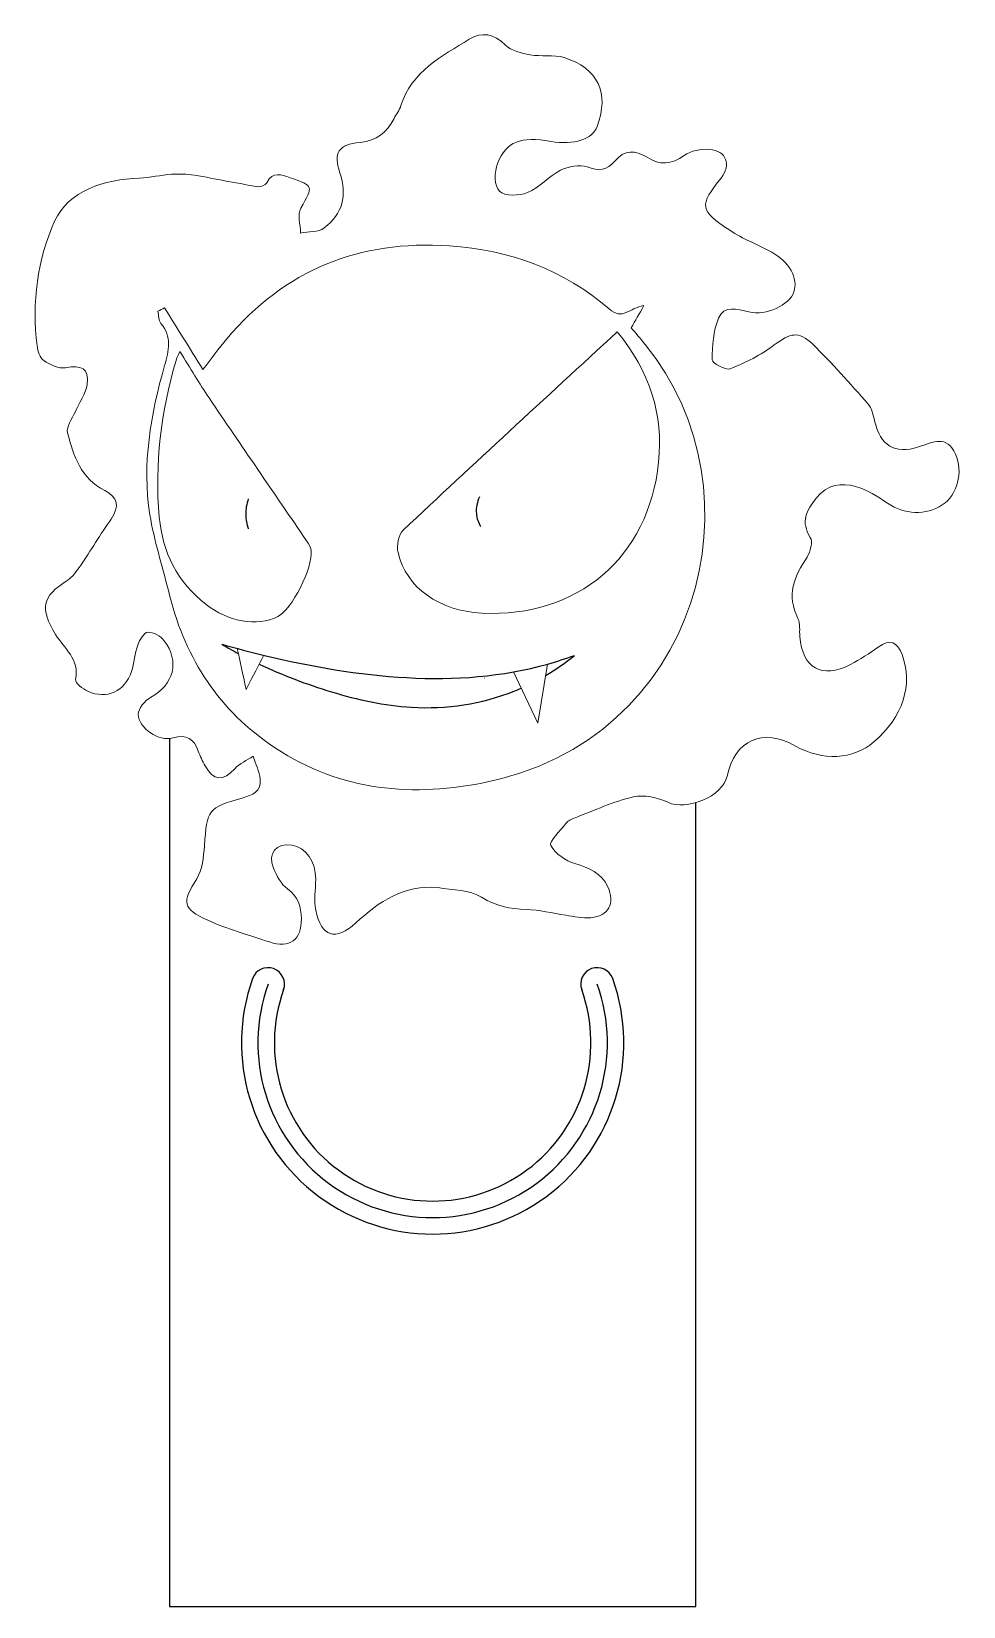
# Model space of a CAD drawing. Header units: inches. Extents: x -0.52 to 3.02, y 0 to 5.98.
import ezdxf

# ---------------------------------------------------------------- set-up
doc = ezdxf.new("R2010")
doc.units = ezdxf.units.IN
doc.header["$LTSCALE"] = 0.03937
doc.header["$MEASUREMENT"] = 0
doc.layers.add('Default', color=18, linetype='Continuous', true_color=0x000000)
doc.layers.add('Layer 1', color=18, linetype='Continuous', true_color=0x000000)

msp = doc.modelspace()

# ---------------------------------------------------------------- linework, layer by layer
at = {"layer": 'Default'}
msp.add_lwpolyline([(0, 3.2973), (0, 0), (2, 0), (2, 3.0538)], dxfattribs=at)
for centre, radius, start, end in [((0.375, 2.3644), 0.0625, 340.34618, 160.34618), ((1.625, 2.3644), 0.0625, 19.65382, 199.65382), ((1, 2.1412), 0.7262, 160.34618, 19.65382), ((1, 2.1412), 0.6637, 160.34618, 19.65382), ((1, 2.1412), 0.6012, 160.34618, 19.65382)]:
    msp.add_arc(centre, radius, start, end, dxfattribs=at)
for points, knots in [([(0.3, 4.2074), (0.2933, 4.1884), (0.2864, 4.1497), (0.2939, 4.1114), (0.3, 4.0942)], [0, 0, 0, 0, 0.0604185, 0.1149672, 0.1149672, 0.1149672, 0.1149672]), ([(1.178, 4.2154), (1.1691, 4.1958), (1.1603, 4.1555), (1.1735, 4.1173), (1.182, 4.1022)], [0, 0, 0, 0, 0.0646773, 0.1168218, 0.1168218, 0.1168218, 0.1168218]), ([(0.199, 3.6559), (0.2527, 3.6399), (0.6529, 3.5363), (1.1302, 3.4782), (1.5055, 3.6009), (1.5388, 3.6128)], [0, 0, 0, 0, 0.168343, 1.24501, 1.351055, 1.351055, 1.351055, 1.351055]), ([(0.3414, 3.5801), (0.4299, 3.5381), (0.6191, 3.4663), (0.9455, 3.393), (1.1965, 3.4296), (1.3272, 3.4846), (1.336, 3.4885)], [0.161261, 0.161261, 0.161261, 0.161261, 0.454728, 0.764026, 1.15852, 1.187134, 1.187134, 1.187134, 1.187134])]:
    msp.add_open_spline(points, degree=3, knots=knots, dxfattribs=at)
for points in [[(0.199, 3.6559), (0.2197, 3.6435), (0.2407, 3.6317), (0.262, 3.6202)], [(1.4293, 3.5366), (1.4676, 3.5594), (1.5042, 3.585), (1.5388, 3.6128)]]:
    msp.add_open_spline(points, degree=3, dxfattribs=at)
at = {"layer": 'Layer 1', "lineweight": 0}
for p, q in [((1.3066, 3.5502), (1.399, 3.3557)), ((1.399, 3.3557), (1.4365, 3.5799))]:
    msp.add_line(p, q, dxfattribs=at)
for points, knots in [([(1.02, 2.7314), (0.8908, 2.7414), (0.7963, 2.6783), (0.7087, 2.5973), (0.6323, 2.5268), (0.5762, 2.5433), (0.5564, 2.6452), (0.549, 2.6829), (0.555, 2.7232), (0.5558, 2.7624), (0.557, 2.8286), (0.5181, 2.8855), (0.4659, 2.8927), (0.4056, 2.9009), (0.3718, 2.8611), (0.3954, 2.8049), (0.4076, 2.7759), (0.4242, 2.7436), (0.4485, 2.7261), (0.4899, 2.6962), (0.5008, 2.6583), (0.5015, 2.6127), (0.5027, 2.5319), (0.4572, 2.4984), (0.3802, 2.5244), (0.3018, 2.5508), (0.2213, 2.573), (0.1462, 2.6068), (0.0481, 2.651), (0.0483, 2.6751), (0.104, 2.7642), (0.1256, 2.7988), (0.1298, 2.8471), (0.1331, 2.8899), (0.1434, 3.0274), (0.1462, 3.0343), (0.2766, 3.0711), (0.3155, 3.0821), (0.35, 3.0963), (0.3454, 3.1426), (0.3424, 3.1723), (0.3277, 3.2008), (0.3182, 3.2298), (0.2946, 3.2142), (0.2667, 3.2025), (0.2483, 3.1821), (0.205, 3.1343), (0.1671, 3.1361), (0.1362, 3.1933), (0.1263, 3.2116), (0.1166, 3.2302), (0.1096, 3.2498), (0.0929, 3.2962), (0.0669, 3.315), (0.0143, 3.2999), (-0.0397, 3.2844), (-0.1163, 3.3354), (-0.1179, 3.3894), (-0.1186, 3.4107), (-0.0929, 3.4411), (-0.0713, 3.4533), (0.0171, 3.5029), (0.0411, 3.5894), (-0.0203, 3.6696), (-0.0335, 3.6867), (-0.0614, 3.702), (-0.0816, 3.701), (-0.0955, 3.7003), (-0.1128, 3.6716), (-0.1197, 3.6523), (-0.1312, 3.6199), (-0.1328, 3.5841), (-0.1438, 3.5515), (-0.1691, 3.4761), (-0.2378, 3.4447), (-0.3093, 3.4766), (-0.3286, 3.4852), (-0.3582, 3.5096), (-0.3558, 3.5213), (-0.3405, 3.5983), (-0.3993, 3.6398), (-0.4318, 3.6927), (-0.4931, 3.7923), (-0.4845, 3.8359), (-0.3881, 3.898), (-0.3679, 3.911), (-0.3519, 3.9326), (-0.338, 3.953), (-0.2981, 4.0116), (-0.2622, 4.0729), (-0.2212, 4.1307), (-0.1873, 4.1783), (-0.1974, 4.2148), (-0.245, 4.2391), (-0.3357, 4.2854), (-0.3644, 4.3712), (-0.3866, 4.4588), (-0.3923, 4.4813), (-0.3693, 4.5116), (-0.358, 4.5377), (-0.3428, 4.573), (-0.3172, 4.6063), (-0.3122, 4.6427), (-0.3038, 4.7032), (-0.3343, 4.7181), (-0.3943, 4.706), (-0.4196, 4.701), (-0.4532, 4.7177), (-0.4771, 4.7335), (-0.4915, 4.743), (-0.4992, 4.7691), (-0.5019, 4.7888), (-0.5235, 4.9527), (-0.5004, 5.1189), (-0.4358, 5.2624), (-0.3841, 5.3775), (-0.2477, 5.4219), (-0.1133, 5.4264), (-0.0726, 5.4278), (-0.0323, 5.438), (0.0084, 5.4408), (0.0372, 5.4428), (0.0669, 5.4421), (0.0953, 5.4373), (0.176, 5.4237), (0.2561, 5.4067), (0.3368, 5.3933), (0.3471, 5.3916), (0.3653, 5.4), (0.3699, 5.4089), (0.393, 5.4533), (0.4248, 5.4394), (0.4589, 5.4274), (0.5502, 5.3954), (0.547, 5.3977), (0.4995, 5.3122), (0.4859, 5.2878), (0.4979, 5.2492), (0.4982, 5.2171), (0.5286, 5.2232), (0.5656, 5.2203), (0.5881, 5.237), (0.6589, 5.2897), (0.6761, 5.361), (0.6475, 5.4466), (0.622, 5.5229), (0.6421, 5.5539), (0.7246, 5.562), (0.7878, 5.5682), (0.8264, 5.5999), (0.8535, 5.6528), (0.8619, 5.6693), (0.8745, 5.6843), (0.8798, 5.7016), (0.9205, 5.833), (1.0349, 5.8889), (1.1392, 5.9535), (1.1871, 5.9832), (1.2326, 5.9753), (1.2764, 5.9319), (1.2985, 5.9099), (1.3374, 5.9007), (1.3703, 5.8947), (1.4127, 5.8869), (1.4592, 5.8964), (1.4995, 5.884), (1.6285, 5.8443), (1.6717, 5.7495), (1.6254, 5.6227), (1.6075, 5.5738), (1.5365, 5.5509), (1.4488, 5.5657), (1.3349, 5.5849), (1.2812, 5.5668), (1.2465, 5.482), (1.2338, 5.4512), (1.2341, 5.3945), (1.2535, 5.3767), (1.2743, 5.3574), (1.3293, 5.3581), (1.3606, 5.3712), (1.4062, 5.3903), (1.4413, 5.4336), (1.4861, 5.4562), (1.5151, 5.4709), (1.5581, 5.4794), (1.5866, 5.4687), (1.6312, 5.4521), (1.6631, 5.4563), (1.6915, 5.4903), (1.7287, 5.5348), (1.769, 5.5331), (1.8143, 5.5052), (1.8625, 5.4755), (1.9066, 5.4762), (1.9553, 5.5119), (1.9802, 5.5302), (2.0199, 5.5379), (2.0518, 5.5354), (2.1158, 5.5305), (2.1353, 5.4757), (2.0954, 5.4264), (2.0115, 5.3225), (2.0131, 5.3032), (2.1283, 5.2279), (2.1783, 5.1953), (2.2352, 5.1733), (2.2881, 5.1449), (2.3542, 5.1095), (2.3894, 5.0447), (2.3721, 4.9939), (2.3549, 4.9434), (2.267, 4.9019), (2.2014, 4.9179), (2.1567, 4.9288), (2.1067, 4.9447), (2.0858, 4.8936), (2.066, 4.8454), (2.0616, 4.7889), (2.0616, 4.736), (2.0616, 4.7237), (2.113, 4.6954), (2.13, 4.702), (2.1889, 4.725), (2.2475, 4.7542), (2.2977, 4.7923), (2.3566, 4.837), (2.3897, 4.8474), (2.4423, 4.7961), (2.5166, 4.7237), (2.5857, 4.6459), (2.6544, 4.568), (2.6685, 4.552), (2.6731, 4.5263), (2.6784, 4.5041), (2.7012, 4.4099), (2.7539, 4.3756), (2.846, 4.4053), (2.9008, 4.423), (2.9526, 4.4521), (2.986, 4.3777), (3.0163, 4.31), (2.9928, 4.2221), (2.9359, 4.1846), (2.8734, 4.1434), (2.7908, 4.1482), (2.7283, 4.1909), (2.6906, 4.2166), (2.6499, 4.2421), (2.6067, 4.2545), (2.5519, 4.2702), (2.4994, 4.2627), (2.4573, 4.2108), (2.4184, 4.1628), (2.3976, 4.1214), (2.4343, 4.0615), (2.4446, 4.0447), (2.4354, 4.0062), (2.4221, 3.9865), (2.3726, 3.9131), (2.3436, 3.8405), (2.3876, 3.7532), (2.3973, 3.7341), (2.3927, 3.7079), (2.3946, 3.6849), (2.4046, 3.564), (2.4784, 3.5223), (2.5868, 3.5783), (2.6236, 3.5973), (2.6583, 3.6209), (2.6924, 3.6448), (2.7362, 3.6755), (2.7648, 3.6653), (2.783, 3.6167), (2.8258, 3.5025), (2.786, 3.3784), (2.6762, 3.2847), (2.5968, 3.2169), (2.4801, 3.2107), (2.3785, 3.2689), (2.2546, 3.3398), (2.1484, 3.2929), (2.1185, 3.154), (2.1021, 3.0773), (1.964, 3.0216), (1.8928, 3.055), (1.854, 3.0732), (1.8028, 3.0849), (1.7626, 3.0757), (1.6866, 3.0584), (1.6143, 3.0243), (1.5408, 2.9963), (1.5281, 2.9915), (1.5139, 2.9849), (1.5058, 2.9747), (1.4837, 2.9471), (1.4413, 2.9046), (1.4489, 2.8906), (1.4657, 2.8597), (1.505, 2.833), (1.5406, 2.822), (1.594, 2.8055), (1.6406, 2.7878), (1.6654, 2.7338), (1.694, 2.6717), (1.6688, 2.6222), (1.6007, 2.6166), (1.5694, 2.614), (1.537, 2.6215), (1.5054, 2.626), (1.4552, 2.6332), (1.4053, 2.6469), (1.355, 2.6481), (1.2936, 2.6495), (1.2412, 2.6598), (1.1861, 2.6944), (1.1408, 2.7228), (1.0761, 2.7203), (1.02, 2.7314)], [0, 0, 0, 0, 1, 1, 1, 2, 2, 2, 3, 3, 3, 4, 4, 4, 5, 5, 5, 6, 6, 6, 7, 7, 7, 8, 8, 8, 9, 9, 9, 10, 10, 10, 11, 11, 11, 12, 12, 12, 13, 13, 13, 14, 14, 14, 15, 15, 15, 16, 16, 16, 17, 17, 17, 18, 18, 18, 19, 19, 19, 20, 20, 20, 21, 21, 21, 22, 22, 22, 23, 23, 23, 24, 24, 24, 25, 25, 25, 26, 26, 26, 27, 27, 27, 28, 28, 28, 29, 29, 29, 30, 30, 30, 31, 31, 31, 32, 32, 32, 33, 33, 33, 34, 34, 34, 35, 35, 35, 36, 36, 36, 37, 37, 37, 38, 38, 38, 39, 39, 39, 40, 40, 40, 41, 41, 41, 42, 42, 42, 43, 43, 43, 44, 44, 44, 45, 45, 45, 46, 46, 46, 47, 47, 47, 48, 48, 48, 49, 49, 49, 50, 50, 50, 51, 51, 51, 52, 52, 52, 53, 53, 53, 54, 54, 54, 55, 55, 55, 56, 56, 56, 57, 57, 57, 58, 58, 58, 59, 59, 59, 60, 60, 60, 61, 61, 61, 62, 62, 62, 63, 63, 63, 64, 64, 64, 65, 65, 65, 66, 66, 66, 67, 67, 67, 68, 68, 68, 69, 69, 69, 70, 70, 70, 71, 71, 71, 72, 72, 72, 73, 73, 73, 74, 74, 74, 75, 75, 75, 76, 76, 76, 77, 77, 77, 78, 78, 78, 79, 79, 79, 80, 80, 80, 81, 81, 81, 82, 82, 82, 83, 83, 83, 84, 84, 84, 85, 85, 85, 86, 86, 86, 87, 87, 87, 88, 88, 88, 89, 89, 89, 90, 90, 90, 91, 91, 91, 92, 92, 92, 93, 93, 93, 94, 94, 94, 95, 95, 95, 96, 96, 96, 97, 97, 97, 98, 98, 98, 99, 99, 99, 100, 100, 100, 101, 101, 101, 102, 102, 102, 103, 103, 103, 104, 104, 104, 105, 105, 105, 106, 106, 106, 106]), ([(-0.0184, 4.9334), (-0.0268, 4.9291), (-0.0352, 4.9249), (-0.0437, 4.9207), (-0.0401, 4.905), (-0.0414, 4.8854), (-0.0322, 4.8744), (0.01, 4.8231), (-0.0018, 4.7724), (-0.0182, 4.7141), (-0.0705, 4.5289), (-0.1048, 4.3398), (-0.0738, 4.147), (-0.0582, 4.0498), (-0.0268, 3.9553), (-0.0038, 3.8593), (0.0538, 3.6188), (0.1746, 3.4201), (0.3796, 3.2769), (0.6261, 3.1047), (0.9, 3.0721), (1.1871, 3.1277), (2.0153, 3.288), (2.2648, 4.2321), (1.8072, 4.7947), (1.7888, 4.8173), (1.7696, 4.8393), (1.7545, 4.8571), (1.7706, 4.8857), (1.7832, 4.9082), (1.8022, 4.942), (1.747, 4.9343), (1.7228, 4.8837), (1.6704, 4.9293), (1.4979, 5.0792), (1.2929, 5.1527), (1.0636, 5.1686), (0.7207, 5.1923), (0.4391, 5.0781), (0.218, 4.8152), (0.1875, 4.7791), (0.1597, 4.7408), (0.1276, 4.6995), (0.0762, 4.7819), (0.0289, 4.8576), (-0.0184, 4.9334)], [0, 0, 0, 0, 1, 1, 1, 2, 2, 2, 3, 3, 3, 4, 4, 4, 5, 5, 5, 6, 6, 6, 7, 7, 7, 8, 8, 8, 9, 9, 9, 10, 10, 10, 11, 11, 11, 12, 12, 12, 13, 13, 13, 14, 14, 14, 15, 15, 15, 15]), ([(1.7009, 4.8422), (1.8254, 4.6922), (1.8767, 4.5289), (1.8581, 4.3468), (1.8212, 3.9847), (1.55, 3.7554), (1.1869, 3.7738), (1.0249, 3.782), (0.9006, 3.8692), (0.8685, 4.0043), (0.8623, 4.0301), (0.8704, 4.0722), (0.8885, 4.0892), (1.1561, 4.3405), (1.4264, 4.5888), (1.7009, 4.8422)], [0, 0, 0, 0, 1, 1, 1, 2, 2, 2, 3, 3, 3, 4, 4, 4, 5, 5, 5, 5]), ([(0.0395, 4.7681), (0.0806, 4.7027), (0.1141, 4.6458), (0.151, 4.5912), (0.2738, 4.4098), (0.3979, 4.2293), (0.5212, 4.0482), (0.5287, 4.0373), (0.5374, 4.0249), (0.5387, 4.0125), (0.5457, 3.9455), (0.4648, 3.7869), (0.412, 3.7606), (0.3318, 3.7207), (0.2206, 3.7434), (0.14, 3.8065), (0.031, 3.8918), (-0.026, 4.0034), (-0.0382, 4.1379), (-0.0566, 4.3403), (-0.0314, 4.5387), (0.0254, 4.7335), (0.0276, 4.7413), (0.0315, 4.7486), (0.0395, 4.7681)], [0, 0, 0, 0, 1, 1, 1, 2, 2, 2, 3, 3, 3, 4, 4, 4, 5, 5, 5, 6, 6, 6, 7, 7, 7, 8, 8, 8, 8])]:
    msp.add_open_spline(points, degree=3, knots=knots, dxfattribs=at)
for points in [[(0.2918, 3.4839), (0.2786, 3.5441), (0.2695, 3.5858), (0.2578, 3.6391)], [(0.3586, 3.6135), (0.3384, 3.5744), (0.3196, 3.5379), (0.2918, 3.4839)], [(1.1967, 3.5264), (1.1965, 3.5263), (1.1963, 3.5263), (1.1961, 3.5263)]]:
    msp.add_open_spline(points, degree=3, dxfattribs=at)

doc.saveas('drawing.dxf')
